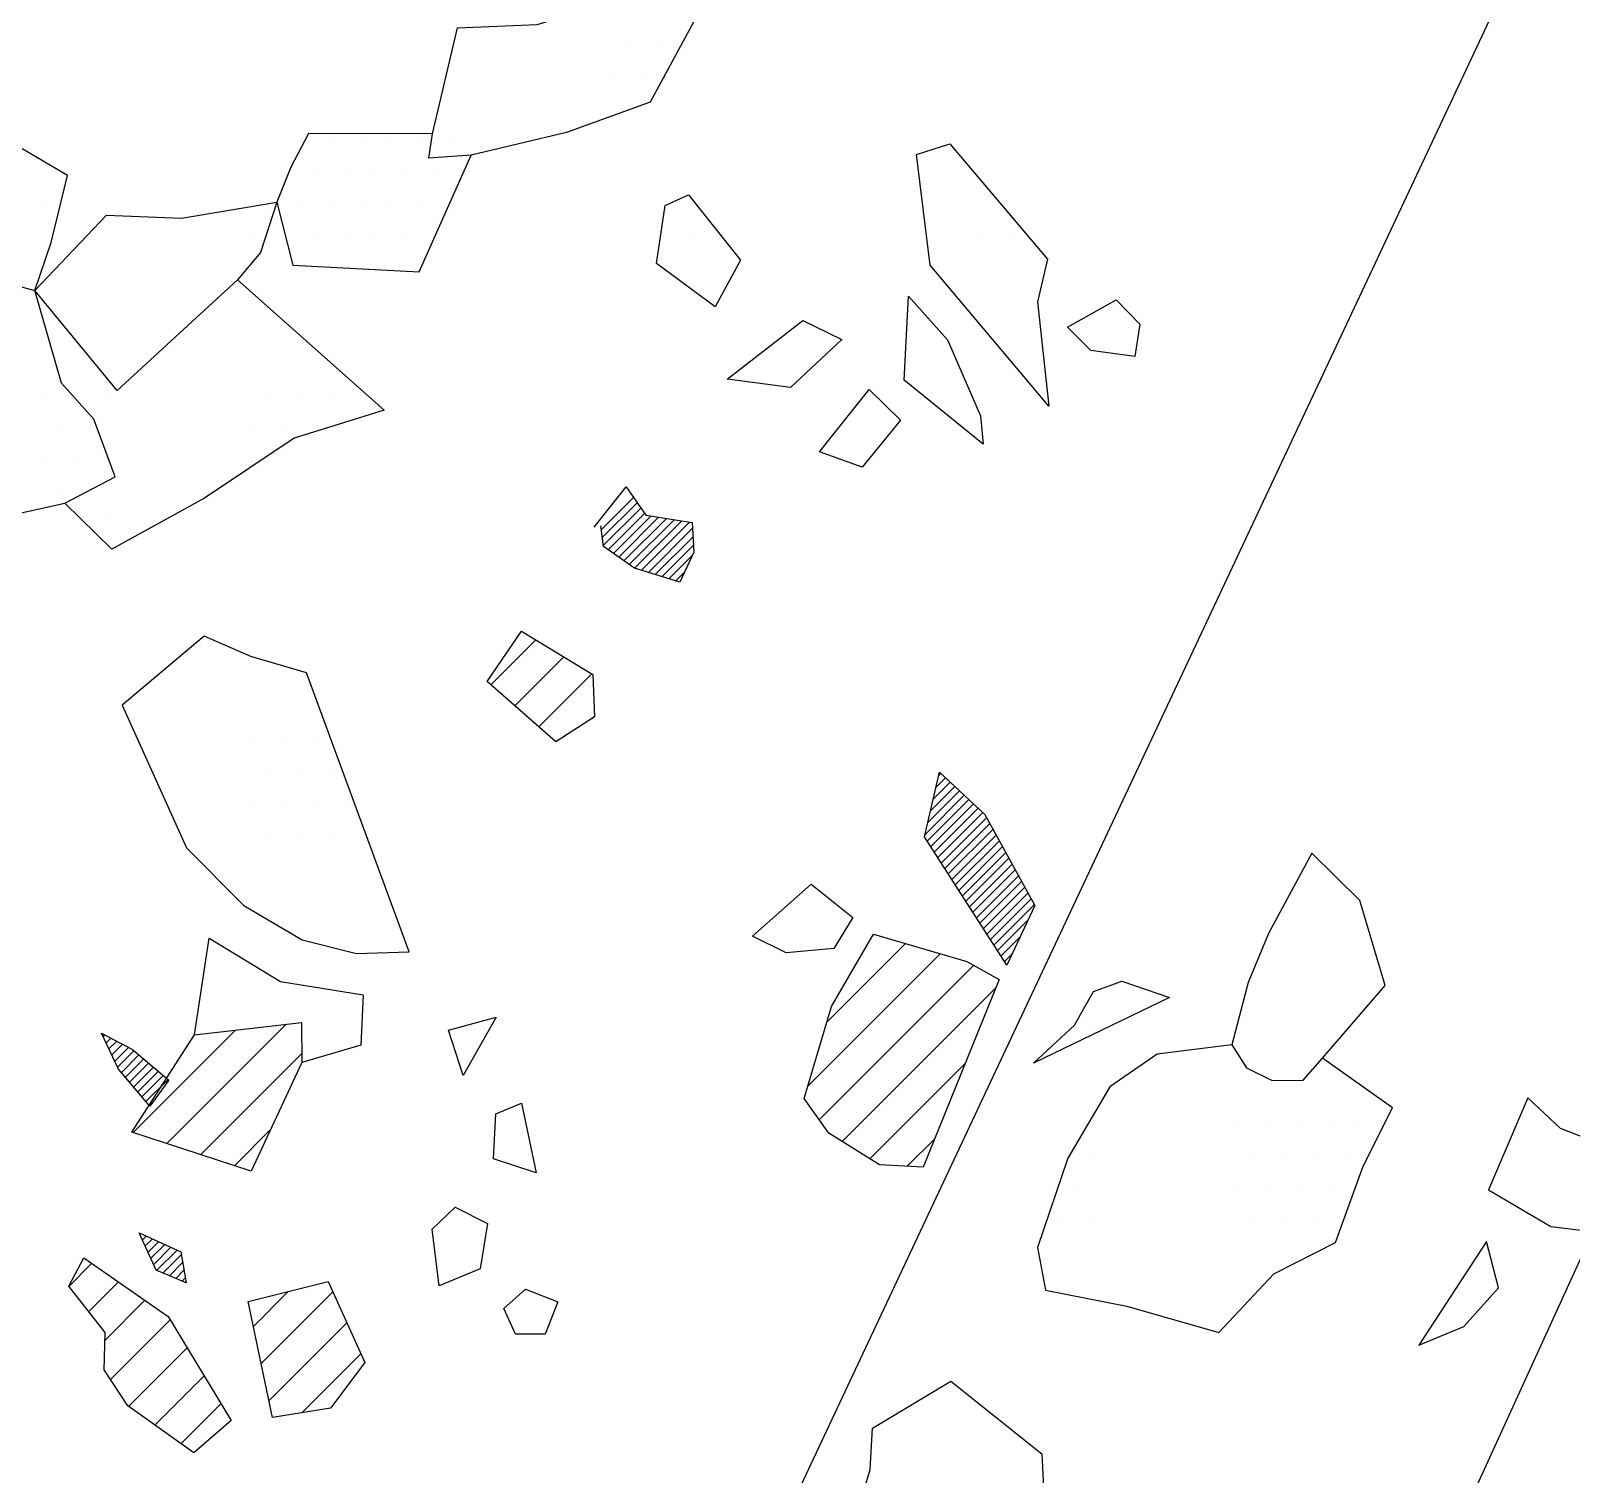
# Model space of a CAD drawing. Header units: metres. Extents: x -9.02 to -4.95, y -14.64 to -9.41.
# Drawn here: x -8.548 to -7.942, y -12.938 to -12.37 of the extents above; entities that cross this region are included whole.
import ezdxf

# ---------------------------------------------------------------- set-up
doc = ezdxf.new("R2010")
doc.units = ezdxf.units.M
doc.header["$LTSCALE"] = 25
doc.header["$MEASUREMENT"] = 0
doc.linetypes.add('STRICHPUNKTX2', pattern=[2, 1, -0.5, 0, -0.5])
doc.layers.get('0').update_dxf_attribs({"linetype": 'CONTINUOUS'})
for name, color, linetype in [('FEUER', 1, 'CONTINUOUS'), ('GRABUNGSGRENZE', 3, 'STRICHPUNKTX2'), ('KNOCHEN', 2, 'CONTINUOUS'), ('KNOCHENSCHRAFF', 2, 'CONTINUOUS'), ('STEINE', 4, 'CONTINUOUS'), ('STEINESCHRAFF', 4, 'CONTINUOUS')]:
    doc.layers.add(name, color=color, linetype=linetype)

# ---------------------------------------------------------------- blocks, each defined once
blk = doc.blocks.new('*X3')
at = {"color": 0}
for p, q in [((-832.377, -1256.641), (-831.106, -1255.371)), ((-832.335, -1256.953), (-830.962, -1255.579)), ((-832.294, -1257.265), (-830.817, -1255.788)), ((-832.105, -1257.43), (-830.672, -1255.997)), ((-831.897, -1257.575), (-830.422, -1256.1)), ((-831.688, -1257.72), (-830.117, -1256.149)), ((-831.48, -1257.865), (-829.812, -1256.197)), ((-831.271, -1258.01), (-829.507, -1256.246)), ((-831.063, -1258.156), (-829.201, -1256.294)), ((-830.792, -1258.238), (-828.896, -1256.342)), ((-830.521, -1258.321), (-828.779, -1256.579)), ((-830.251, -1258.404), (-828.762, -1256.915)), ((-829.98, -1258.486), (-828.745, -1257.251)), ((-829.709, -1258.569), (-828.786, -1257.646)), ((-829.438, -1258.652), (-829.098, -1258.312)), ((-819.198, -1266.796), (-818.815, -1266.414)), ((-819.091, -1266.336), (-818.999, -1266.244)), ((-819.624, -1268.637), (-818.082, -1267.094)), ((-819.517, -1268.176), (-818.265, -1266.924)), ((-819.411, -1267.716), (-818.448, -1266.754)), ((-819.304, -1267.256), (-818.632, -1266.584)), ((-819.538, -1268.904), (-817.898, -1267.265)), ((-819.4, -1269.12), (-817.715, -1267.435)), ((-819.262, -1269.335), (-817.531, -1267.605)), ((-819.123, -1269.55), (-817.348, -1267.775)), ((-818.985, -1269.766), (-817.197, -1267.977)), ((-818.847, -1269.981), (-817.072, -1268.206)), ((-818.709, -1270.197), (-816.947, -1268.435)), ((-818.571, -1270.412), (-816.822, -1268.664)), ((-818.433, -1270.627), (-816.698, -1268.892)), ((-818.295, -1270.843), (-816.573, -1269.121)), ((-818.156, -1271.058), (-816.448, -1269.35)), ((-818.018, -1271.274), (-816.323, -1269.579)), ((-817.88, -1271.489), (-816.198, -1269.807)), ((-817.742, -1271.705), (-816.074, -1270.036)), ((-817.604, -1271.92), (-815.949, -1270.265)), ((-817.466, -1272.135), (-815.824, -1270.494)), ((-817.328, -1272.351), (-815.699, -1270.722)), ((-817.189, -1272.566), (-815.574, -1270.951)), ((-817.051, -1272.782), (-815.45, -1271.18)), ((-816.913, -1272.997), (-815.325, -1271.409)), ((-816.775, -1273.212), (-815.569, -1272.007)), ((-816.637, -1273.428), (-815.881, -1272.672)), ((-816.499, -1273.643), (-816.192, -1273.337)), ((-851.987, -1276.605), (-851.919, -1276.536)), ((-851.873, -1276.845), (-851.688, -1276.659)), ((-851.76, -1277.085), (-851.457, -1276.782)), ((-851.646, -1277.324), (-851.226, -1276.904)), ((-851.532, -1277.564), (-850.995, -1277.027)), ((-851.419, -1277.804), (-850.775, -1277.161)), ((-851.273, -1278.012), (-850.583, -1277.322)), ((-851.111, -1278.204), (-850.392, -1277.484)), ((-850.95, -1278.396), (-850.2, -1277.646)), ((-850.788, -1278.588), (-850.008, -1277.808)), ((-850.626, -1278.78), (-849.816, -1277.969)), ((-850.465, -1278.972), (-849.624, -1278.131)), ((-850.303, -1279.164), (-849.433, -1278.293)), ((-850.552, -1284.362), (-850.534, -1284.344)), ((-850.441, -1284.605), (-850.292, -1284.455)), ((-850.33, -1284.847), (-850.049, -1284.566)), ((-850.219, -1285.09), (-849.807, -1284.678)), ((-850.108, -1285.332), (-849.565, -1284.789)), ((-849.997, -1285.575), (-849.322, -1284.9)), ((-849.874, -1285.806), (-849.08, -1285.011)), ((-849.626, -1285.911), (-848.915, -1285.199)), ((-849.378, -1286.017), (-848.862, -1285.5)), ((-849.13, -1286.122), (-848.809, -1285.801)), ((-848.882, -1286.228), (-848.757, -1286.102))]:
    blk.add_line(p, q, dxfattribs=at)
blk = doc.blocks.new('*X5')
at = {"color": 0}
for p, q in [((-836.721, -1262.753), (-834.945, -1260.976)), ((-835.777, -1263.577), (-833.845, -1261.644)), ((-834.833, -1264.4), (-832.745, -1262.312)), ((-832.74, -1264.075), (-832.643, -1263.978)), ((-823.487, -1276.036), (-820.388, -1272.936)), ((-824.249, -1278.565), (-819.024, -1273.34)), ((-823.791, -1279.875), (-817.713, -1273.797)), ((-822.884, -1280.735), (-816.844, -1274.696)), ((-849.482, -1280.817), (-844.78, -1276.115)), ((-850.813, -1280.381), (-846.781, -1276.349)), ((-848.151, -1281.254), (-844.171, -1277.274)), ((-821.799, -1281.418), (-818.045, -1277.664)), ((-846.82, -1281.691), (-845.408, -1280.279)), ((-820.324, -1281.711), (-819.245, -1280.632)), ((-853.339, -1286.442), (-852.429, -1285.531)), ((-852.559, -1287.429), (-851.386, -1286.257)), ((-851.916, -1288.555), (-850.344, -1286.982)), ((-846.074, -1288.016), (-844.701, -1286.643)), ((-845.769, -1289.479), (-842.949, -1286.658)), ((-851.699, -1290.105), (-849.345, -1287.752)), ((-845.464, -1290.942), (-842.397, -1287.874)), ((-850.99, -1291.164), (-848.68, -1288.854)), ((-844.169, -1291.414), (-841.845, -1289.09)), ((-849.958, -1291.9), (-848.015, -1289.956)), ((-848.926, -1292.636), (-847.349, -1291.059))]:
    blk.add_line(p, q, dxfattribs=at)
blk = doc.blocks.new('*X10')
at = {"color": 0}
for p, q in [((-837.5, -1237.5), (-837.5, -1237.5)), ((-836.25, -1237.5), (-836.25, -1237.5)), ((-835, -1237.5), (-835, -1237.5)), ((-833.75, -1237.5), (-833.75, -1237.5)), ((-832.5, -1237.5), (-832.5, -1237.5)), ((-831.25, -1237.5), (-831.25, -1237.5)), ((-830, -1237.5), (-830, -1237.5)), ((-838.125, -1238.75), (-838.125, -1238.75)), ((-836.875, -1238.75), (-836.875, -1238.75)), ((-835.625, -1238.75), (-835.625, -1238.75)), ((-834.375, -1238.75), (-834.375, -1238.75)), ((-833.125, -1238.75), (-833.125, -1238.75)), ((-831.875, -1238.75), (-831.875, -1238.75)), ((-830.625, -1238.75), (-830.625, -1238.75)), ((-838.75, -1240), (-838.75, -1240)), ((-837.5, -1240), (-837.5, -1240)), ((-836.25, -1240), (-836.25, -1240)), ((-835, -1240), (-835, -1240)), ((-833.75, -1240), (-833.75, -1240)), ((-832.5, -1240), (-832.5, -1240)), ((-831.25, -1240), (-831.25, -1240)), ((-843.125, -1241.25), (-843.125, -1241.25)), ((-841.875, -1241.25), (-841.875, -1241.25)), ((-840.625, -1241.25), (-840.625, -1241.25)), ((-839.375, -1241.25), (-839.375, -1241.25)), ((-838.125, -1241.25), (-838.125, -1241.25)), ((-836.875, -1241.25), (-836.875, -1241.25)), ((-835.625, -1241.25), (-835.625, -1241.25)), ((-853.75, -1242.5), (-853.75, -1242.5)), ((-843.75, -1242.5), (-843.75, -1242.5)), ((-842.5, -1242.5), (-842.5, -1242.5)), ((-841.25, -1242.5), (-841.25, -1242.5)), ((-840, -1242.5), (-840, -1242.5)), ((-838.75, -1242.5), (-838.75, -1242.5)), ((-818.75, -1242.5), (-818.75, -1242.5)), ((-854.375, -1243.75), (-854.375, -1243.75)), ((-844.375, -1243.75), (-844.375, -1243.75)), ((-843.125, -1243.75), (-843.125, -1243.75)), ((-841.875, -1243.75), (-841.875, -1243.75)), ((-840.625, -1243.75), (-840.625, -1243.75)), ((-839.375, -1243.75), (-839.375, -1243.75)), ((-829.375, -1243.75), (-829.375, -1243.75)), ((-819.375, -1243.75), (-819.375, -1243.75)), ((-818.125, -1243.75), (-818.125, -1243.75)), ((-816.875, -1243.75), (-816.875, -1243.75)), ((-852.5, -1245), (-852.5, -1245)), ((-851.25, -1245), (-851.25, -1245)), ((-850, -1245), (-850, -1245)), ((-848.75, -1245), (-848.75, -1245)), ((-847.5, -1245), (-847.5, -1245)), ((-846.25, -1245), (-846.25, -1245)), ((-843.75, -1245), (-843.75, -1245)), ((-842.5, -1245), (-842.5, -1245)), ((-841.25, -1245), (-841.25, -1245)), ((-840, -1245), (-840, -1245)), ((-830, -1245), (-830, -1245)), ((-828.75, -1245), (-828.75, -1245)), ((-818.75, -1245), (-818.75, -1245)), ((-817.5, -1245), (-817.5, -1245)), ((-816.25, -1245), (-816.25, -1245)), ((-854.375, -1246.25), (-854.375, -1246.25)), ((-853.125, -1246.25), (-853.125, -1246.25)), ((-851.875, -1246.25), (-851.875, -1246.25)), ((-850.625, -1246.25), (-850.625, -1246.25)), ((-849.375, -1246.25), (-849.375, -1246.25)), ((-848.125, -1246.25), (-848.125, -1246.25)), ((-846.875, -1246.25), (-846.875, -1246.25)), ((-843.125, -1246.25), (-843.125, -1246.25)), ((-841.875, -1246.25), (-841.875, -1246.25)), ((-840.625, -1246.25), (-840.625, -1246.25)), ((-829.375, -1246.25), (-829.375, -1246.25)), ((-828.125, -1246.25), (-828.125, -1246.25)), ((-819.375, -1246.25), (-819.375, -1246.25)), ((-818.125, -1246.25), (-818.125, -1246.25)), ((-816.875, -1246.25), (-816.875, -1246.25)), ((-815.625, -1246.25), (-815.625, -1246.25)), ((-853.75, -1247.5), (-853.75, -1247.5)), ((-852.5, -1247.5), (-852.5, -1247.5)), ((-851.25, -1247.5), (-851.25, -1247.5)), ((-850, -1247.5), (-850, -1247.5)), ((-848.75, -1247.5), (-848.75, -1247.5)), ((-847.5, -1247.5), (-847.5, -1247.5)), ((-846.25, -1247.5), (-846.25, -1247.5)), ((-817.5, -1247.5), (-817.5, -1247.5)), ((-816.25, -1247.5), (-816.25, -1247.5)), ((-854.375, -1248.75), (-854.375, -1248.75)), ((-853.125, -1248.75), (-853.125, -1248.75)), ((-851.875, -1248.75), (-851.875, -1248.75)), ((-850.625, -1248.75), (-850.625, -1248.75)), ((-849.375, -1248.75), (-849.375, -1248.75)), ((-848.125, -1248.75), (-848.125, -1248.75)), ((-846.875, -1248.75), (-846.875, -1248.75)), ((-845.625, -1248.75), (-845.625, -1248.75)), ((-824.375, -1248.75), (-824.375, -1248.75)), ((-819.375, -1248.75), (-819.375, -1248.75)), ((-816.875, -1248.75), (-816.875, -1248.75)), ((-815.625, -1248.75), (-815.625, -1248.75)), ((-813.125, -1248.75), (-813.125, -1248.75)), ((-811.875, -1248.75), (-811.875, -1248.75)), ((-853.75, -1250), (-853.75, -1250)), ((-852.5, -1250), (-852.5, -1250)), ((-851.25, -1250), (-851.25, -1250)), ((-850, -1250), (-850, -1250)), ((-848.75, -1250), (-848.75, -1250)), ((-847.5, -1250), (-847.5, -1250)), ((-846.25, -1250), (-846.25, -1250)), ((-845, -1250), (-845, -1250)), ((-843.75, -1250), (-843.75, -1250)), ((-826.25, -1250), (-826.25, -1250)), ((-825, -1250), (-825, -1250)), ((-820, -1250), (-820, -1250)), ((-818.75, -1250), (-818.75, -1250)), ((-815, -1250), (-815, -1250)), ((-854.375, -1251.25), (-854.375, -1251.25)), ((-853.125, -1251.25), (-853.125, -1251.25)), ((-851.875, -1251.25), (-851.875, -1251.25)), ((-850.625, -1251.25), (-850.625, -1251.25)), ((-849.375, -1251.25), (-849.375, -1251.25)), ((-848.125, -1251.25), (-848.125, -1251.25)), ((-846.875, -1251.25), (-846.875, -1251.25)), ((-845.625, -1251.25), (-845.625, -1251.25)), ((-844.375, -1251.25), (-844.375, -1251.25)), ((-843.125, -1251.25), (-843.125, -1251.25)), ((-841.875, -1251.25), (-841.875, -1251.25)), ((-821.875, -1251.25), (-821.875, -1251.25)), ((-819.375, -1251.25), (-819.375, -1251.25)), ((-818.125, -1251.25), (-818.125, -1251.25)), ((-853.75, -1252.5), (-853.75, -1252.5)), ((-852.5, -1252.5), (-852.5, -1252.5)), ((-851.25, -1252.5), (-851.25, -1252.5)), ((-850, -1252.5), (-850, -1252.5)), ((-848.75, -1252.5), (-848.75, -1252.5)), ((-847.5, -1252.5), (-847.5, -1252.5)), ((-846.25, -1252.5), (-846.25, -1252.5)), ((-845, -1252.5), (-845, -1252.5)), ((-843.75, -1252.5), (-843.75, -1252.5)), ((-822.5, -1252.5), (-822.5, -1252.5)), ((-821.25, -1252.5), (-821.25, -1252.5)), ((-817.5, -1252.5), (-817.5, -1252.5)), ((-854.375, -1253.75), (-854.375, -1253.75)), ((-853.125, -1253.75), (-853.125, -1253.75)), ((-851.875, -1253.75), (-851.875, -1253.75)), ((-850.625, -1253.75), (-850.625, -1253.75)), ((-849.375, -1253.75), (-849.375, -1253.75)), ((-848.125, -1253.75), (-848.125, -1253.75)), ((-846.875, -1253.75), (-846.875, -1253.75)), ((-845.625, -1253.75), (-845.625, -1253.75)), ((-823.125, -1253.75), (-823.125, -1253.75)), ((-821.875, -1253.75), (-821.875, -1253.75)), ((-853.75, -1255), (-853.75, -1255)), ((-852.5, -1255), (-852.5, -1255)), ((-851.25, -1255), (-851.25, -1255)), ((-850, -1255), (-850, -1255)), ((-848.75, -1255), (-848.75, -1255)), ((-847.5, -1255), (-847.5, -1255)), ((-851.875, -1256.25), (-851.875, -1256.25)), ((-850.625, -1256.25), (-850.625, -1256.25)), ((-848.125, -1261.25), (-848.125, -1261.25)), ((-848.75, -1262.5), (-848.75, -1262.5)), ((-847.5, -1262.5), (-847.5, -1262.5)), ((-846.25, -1262.5), (-846.25, -1262.5)), ((-845, -1262.5), (-845, -1262.5)), ((-850.625, -1263.75), (-850.625, -1263.75)), ((-849.375, -1263.75), (-849.375, -1263.75)), ((-848.125, -1263.75), (-848.125, -1263.75)), ((-846.875, -1263.75), (-846.875, -1263.75)), ((-845.625, -1263.75), (-845.625, -1263.75)), ((-844.375, -1263.75), (-844.375, -1263.75)), ((-850, -1265), (-850, -1265)), ((-848.75, -1265), (-848.75, -1265)), ((-847.5, -1265), (-847.5, -1265)), ((-846.25, -1265), (-846.25, -1265)), ((-845, -1265), (-845, -1265)), ((-843.75, -1265), (-843.75, -1265)), ((-849.375, -1266.25), (-849.375, -1266.25)), ((-848.125, -1266.25), (-848.125, -1266.25)), ((-846.875, -1266.25), (-846.875, -1266.25)), ((-845.625, -1266.25), (-845.625, -1266.25)), ((-844.375, -1266.25), (-844.375, -1266.25)), ((-843.125, -1266.25), (-843.125, -1266.25)), ((-848.75, -1267.5), (-848.75, -1267.5)), ((-847.5, -1267.5), (-847.5, -1267.5)), ((-846.25, -1267.5), (-846.25, -1267.5)), ((-845, -1267.5), (-845, -1267.5)), ((-843.75, -1267.5), (-843.75, -1267.5)), ((-842.5, -1267.5), (-842.5, -1267.5)), ((-848.125, -1268.75), (-848.125, -1268.75)), ((-846.875, -1268.75), (-846.875, -1268.75)), ((-845.625, -1268.75), (-845.625, -1268.75)), ((-844.375, -1268.75), (-844.375, -1268.75)), ((-843.125, -1268.75), (-843.125, -1268.75)), ((-841.875, -1268.75), (-841.875, -1268.75)), ((-847.5, -1270), (-847.5, -1270)), ((-846.25, -1270), (-846.25, -1270)), ((-845, -1270), (-845, -1270)), ((-843.75, -1270), (-843.75, -1270)), ((-842.5, -1270), (-842.5, -1270)), ((-841.25, -1270), (-841.25, -1270)), ((-845.625, -1271.25), (-845.625, -1271.25)), ((-844.375, -1271.25), (-844.375, -1271.25)), ((-843.125, -1271.25), (-843.125, -1271.25)), ((-841.875, -1271.25), (-841.875, -1271.25)), ((-804.375, -1271.25), (-804.375, -1271.25)), ((-803.125, -1271.25), (-803.125, -1271.25)), ((-843.75, -1272.5), (-843.75, -1272.5)), ((-842.5, -1272.5), (-842.5, -1272.5)), ((-841.25, -1272.5), (-841.25, -1272.5)), ((-805, -1272.5), (-805, -1272.5)), ((-803.75, -1272.5), (-803.75, -1272.5)), ((-802.5, -1272.5), (-802.5, -1272.5)), ((-805.625, -1273.75), (-805.625, -1273.75)), ((-804.375, -1273.75), (-804.375, -1273.75)), ((-803.125, -1273.75), (-803.125, -1273.75)), ((-801.875, -1273.75), (-801.875, -1273.75)), ((-812.5, -1275), (-812.5, -1275)), ((-811.25, -1275), (-811.25, -1275)), ((-806.25, -1275), (-806.25, -1275)), ((-805, -1275), (-805, -1275)), ((-803.75, -1275), (-803.75, -1275)), ((-802.5, -1275), (-802.5, -1275)), ((-813.125, -1276.25), (-813.125, -1276.25)), ((-806.875, -1276.25), (-806.875, -1276.25)), ((-805.625, -1276.25), (-805.625, -1276.25)), ((-804.375, -1276.25), (-804.375, -1276.25)), ((-803.125, -1276.25), (-803.125, -1276.25)), ((-810, -1277.5), (-810, -1277.5)), ((-808.75, -1277.5), (-808.75, -1277.5)), ((-807.5, -1277.5), (-807.5, -1277.5)), ((-806.25, -1277.5), (-806.25, -1277.5)), ((-805, -1277.5), (-805, -1277.5)), ((-811.875, -1278.75), (-811.875, -1278.75)), ((-810.625, -1278.75), (-810.625, -1278.75)), ((-809.375, -1278.75), (-809.375, -1278.75)), ((-808.125, -1278.75), (-808.125, -1278.75)), ((-806.875, -1278.75), (-806.875, -1278.75)), ((-805.625, -1278.75), (-805.625, -1278.75)), ((-804.375, -1278.75), (-804.375, -1278.75)), ((-803.125, -1278.75), (-803.125, -1278.75)), ((-812.5, -1280), (-812.5, -1280)), ((-811.25, -1280), (-811.25, -1280)), ((-810, -1280), (-810, -1280)), ((-808.75, -1280), (-808.75, -1280)), ((-807.5, -1280), (-807.5, -1280)), ((-806.25, -1280), (-806.25, -1280)), ((-805, -1280), (-805, -1280)), ((-803.75, -1280), (-803.75, -1280)), ((-802.5, -1280), (-802.5, -1280)), ((-813.125, -1281.25), (-813.125, -1281.25)), ((-811.875, -1281.25), (-811.875, -1281.25)), ((-810.625, -1281.25), (-810.625, -1281.25)), ((-809.375, -1281.25), (-809.375, -1281.25)), ((-808.125, -1281.25), (-808.125, -1281.25)), ((-806.875, -1281.25), (-806.875, -1281.25)), ((-805.625, -1281.25), (-805.625, -1281.25)), ((-804.375, -1281.25), (-804.375, -1281.25)), ((-803.125, -1281.25), (-803.125, -1281.25)), ((-813.75, -1282.5), (-813.75, -1282.5)), ((-812.5, -1282.5), (-812.5, -1282.5)), ((-811.25, -1282.5), (-811.25, -1282.5)), ((-810, -1282.5), (-810, -1282.5)), ((-808.75, -1282.5), (-808.75, -1282.5)), ((-807.5, -1282.5), (-807.5, -1282.5)), ((-806.25, -1282.5), (-806.25, -1282.5)), ((-805, -1282.5), (-805, -1282.5)), ((-803.75, -1282.5), (-803.75, -1282.5)), ((-814.375, -1283.75), (-814.375, -1283.75)), ((-813.125, -1283.75), (-813.125, -1283.75)), ((-811.875, -1283.75), (-811.875, -1283.75)), ((-810.625, -1283.75), (-810.625, -1283.75)), ((-809.375, -1283.75), (-809.375, -1283.75)), ((-808.125, -1283.75), (-808.125, -1283.75)), ((-806.875, -1283.75), (-806.875, -1283.75)), ((-805.625, -1283.75), (-805.625, -1283.75)), ((-804.375, -1283.75), (-804.375, -1283.75)), ((-803.125, -1283.75), (-803.125, -1283.75)), ((-815, -1285), (-815, -1285)), ((-813.75, -1285), (-813.75, -1285)), ((-812.5, -1285), (-812.5, -1285)), ((-811.25, -1285), (-811.25, -1285)), ((-810, -1285), (-810, -1285)), ((-808.75, -1285), (-808.75, -1285)), ((-807.5, -1285), (-807.5, -1285)), ((-806.25, -1285), (-806.25, -1285)), ((-805, -1285), (-805, -1285)), ((-814.375, -1286.25), (-814.375, -1286.25)), ((-813.125, -1286.25), (-813.125, -1286.25)), ((-811.875, -1286.25), (-811.875, -1286.25)), ((-810.625, -1286.25), (-810.625, -1286.25)), ((-809.375, -1286.25), (-809.375, -1286.25)), ((-808.125, -1286.25), (-808.125, -1286.25)), ((-806.875, -1286.25), (-806.875, -1286.25)), ((-810, -1287.5), (-810, -1287.5)), ((-808.75, -1287.5), (-808.75, -1287.5)), ((-807.5, -1287.5), (-807.5, -1287.5))]:
    blk.add_line(p, q, dxfattribs=at)

msp = doc.modelspace()

# ---------------------------------------------------------------- linework, layer by layer
at = {"layer": 'GRABUNGSGRENZE'}
for points in [[(-8.5245, -13.53754), (-7.03657, -10.37045)], [(-8.29805, -13.64141), (-6.85091, -10.47425)]]:
    msp.add_lwpolyline(points, dxfattribs=at)
at = {"layer": 'KNOCHEN'}
for points in [[(-8.32651, -12.56542), (-8.31393, -12.54957), (-8.30622, -12.56069), (-8.2879, -12.56359), (-8.2873, -12.57527), (-8.2928, -12.587), (-8.31063, -12.58156), (-8.32289, -12.57302), (-8.32397, -12.5649)], [(-8.16405, -12.7379), (-8.19646, -12.68735), (-8.19057, -12.66189), (-8.17265, -12.67852), (-8.15306, -12.71444), (-8.16405, -12.7379)], [(-8.50151, -12.79345), (-8.51382, -12.77882), (-8.52054, -12.76464), (-8.50829, -12.77115), (-8.49397, -12.78323), (-8.50151, -12.79345)], [(-8.48723, -12.86295), (-8.49896, -12.85797), (-8.50568, -12.84328), (-8.48936, -12.85078), (-8.48723, -12.86295)]]:
    msp.add_lwpolyline(points, dxfattribs=at)
at = {"layer": 'STEINE'}
for points in [[(-8.39025, -12.41045), (-8.38042, -12.3687), (-8.34893, -12.36743), (-8.32257, -12.3596), (-8.28145, -12.35521), (-8.30448, -12.39807), (-8.33741, -12.41002), (-8.37494, -12.41896)], [(-8.56189, -12.42402), (-8.57954, -12.37792), (-8.55723, -12.37114), (-8.55536, -12.41431), (-8.56189, -12.42402), (-8.59922, -12.45786), (-8.54677, -12.47217), (-8.54031, -12.45332), (-8.53392, -12.42685), (-8.55536, -12.41431)], [(-8.45152, -12.43736), (-8.44522, -12.46221), (-8.3954, -12.46486), (-8.37494, -12.41896), (-8.3917, -12.42011), (-8.39025, -12.41045), (-8.43903, -12.41033), (-8.44604, -12.4236), (-8.45152, -12.43736)], [(-8.14752, -12.51775), (-8.19421, -12.46223), (-8.19964, -12.41857), (-8.18646, -12.4144), (-8.14799, -12.45982), (-8.15192, -12.47662), (-8.14752, -12.51775)], [(-8.27893, -12.47866), (-8.30194, -12.46157), (-8.29856, -12.43868), (-8.28945, -12.43454), (-8.26892, -12.46029), (-8.27893, -12.47866)], [(-8.54677, -12.47217), (-8.51855, -12.44247), (-8.48907, -12.44376), (-8.45152, -12.43736), (-8.45797, -12.45723), (-8.46703, -12.46798), (-8.51444, -12.51155), (-8.54677, -12.47217)], [(-8.59922, -12.45786), (-8.62872, -12.45454), (-8.63097, -12.49012), (-8.64454, -12.50954), (-8.66836, -12.51634), (-8.69864, -12.5425), (-8.69956, -12.55521), (-8.62944, -12.55414), (-8.58822, -12.56194), (-8.56129, -12.56172), (-8.53492, -12.55592), (-8.51518, -12.5456), (-8.5235, -12.5228), (-8.53631, -12.50867), (-8.54677, -12.47217)], [(-8.46703, -12.46798), (-8.40919, -12.51934), (-8.44468, -12.5303), (-8.48005, -12.55395), (-8.51648, -12.57406), (-8.53492, -12.55592)], [(-8.17332, -12.53269), (-8.20451, -12.50753), (-8.20275, -12.47449), (-8.18737, -12.49164), (-8.17442, -12.52152), (-8.17332, -12.53269)], [(-8.14015, -12.48669), (-8.12093, -12.47587), (-8.1117, -12.48545), (-8.11363, -12.49817), (-8.13093, -12.49576), (-8.14015, -12.48669)], [(-8.27413, -12.50708), (-8.24434, -12.48397), (-8.22903, -12.49147), (-8.24921, -12.51043), (-8.27413, -12.50708)], [(-8.23782, -12.53575), (-8.2182, -12.5112), (-8.20591, -12.5233), (-8.22101, -12.54171), (-8.23782, -12.53575)], [(-8.39935, -12.73267), (-8.43987, -12.62274), (-8.46177, -12.61631), (-8.48013, -12.60832), (-8.51243, -12.63551), (-8.48708, -12.69171), (-8.46454, -12.7144), (-8.44156, -12.72793), (-8.42018, -12.73335), (-8.39935, -12.73267)], [(-8.3687, -12.62623), (-8.35514, -12.6063), (-8.32706, -12.62336), (-8.32642, -12.64012), (-8.34158, -12.64989), (-8.3687, -12.62623)], [(-8.07538, -12.7692), (-8.06972, -12.7783), (-8.05952, -12.7833), (-8.04732, -12.7832), (-8.03977, -12.7745), (-8.0151, -12.74585), (-8.02502, -12.71239), (-8.04397, -12.69374), (-8.061, -12.72539), (-8.06897, -12.74476), (-8.07538, -12.7692)], [(-8.26424, -12.72651), (-8.24103, -12.706), (-8.22466, -12.71908), (-8.23219, -12.73133), (-8.25098, -12.73301), (-8.26424, -12.72651)], [(-8.19694, -12.81743), (-8.21423, -12.81655), (-8.23415, -12.80401), (-8.24391, -12.79037), (-8.23302, -12.75421), (-8.21648, -12.72562), (-8.17981, -12.7365), (-8.16705, -12.74351), (-8.19694, -12.81743)], [(-8.48395, -12.76537), (-8.47816, -12.72721), (-8.45007, -12.74426), (-8.41751, -12.74959), (-8.41837, -12.76941), (-8.44169, -12.77621)], [(-8.15357, -12.77643), (-8.13743, -12.76157), (-8.12992, -12.7483), (-8.11877, -12.74414), (-8.09992, -12.7506), (-8.15357, -12.77643)], [(-8.50854, -12.80367), (-8.48395, -12.76537), (-8.44181, -12.76045), (-8.44169, -12.77621), (-8.46167, -12.81905), (-8.50854, -12.80367)], [(-8.37813, -12.78128), (-8.38386, -12.76355), (-8.3651, -12.75831), (-8.37813, -12.78128)], [(-8.12352, -12.78585), (-8.14006, -12.81393), (-8.15198, -12.84908), (-8.14879, -12.86583), (-8.11673, -12.87217), (-8.08057, -12.88255), (-8.0589, -12.85951), (-8.03461, -12.84712), (-8.02368, -12.81706), (-8.01217, -12.7941), (-8.03977, -12.7745)], [(-8.07538, -12.7692), (-8.10482, -12.77299), (-8.12352, -12.78585)], [(-8.34936, -12.81967), (-8.36618, -12.81422), (-8.3653, -12.79643), (-8.35517, -12.79228), (-8.34936, -12.81967)], [(-7.97431, -12.82631), (-7.94981, -12.84085), (-7.93353, -12.84276), (-7.91474, -12.84159), (-7.91182, -12.82531), (-7.91854, -12.81113), (-7.93178, -12.80768), (-7.94605, -12.80221), (-7.95885, -12.79011), (-7.97431, -12.82631)], [(-8.38763, -12.86419), (-8.39035, -12.84185), (-8.38127, -12.83314), (-8.36851, -12.83964), (-8.37142, -12.85745), (-8.38763, -12.86419)], [(-8.00177, -12.88751), (-7.98404, -12.88025), (-7.97045, -12.8649), (-7.97517, -12.84665), (-8.00177, -12.88751)], [(-8.48415, -12.93), (-8.51021, -12.91141), (-8.51947, -12.89726), (-8.51908, -12.88252), (-8.53346, -12.86434), (-8.52745, -12.85311), (-8.49424, -12.87622), (-8.46952, -12.91718), (-8.48415, -12.93)], [(-8.45327, -12.91603), (-8.46278, -12.87038), (-8.43134, -12.8625), (-8.41685, -12.8944), (-8.43043, -12.91229), (-8.45327, -12.91603)], [(-8.35749, -12.88325), (-8.36215, -12.87313), (-8.35357, -12.86544), (-8.34083, -12.87042), (-8.34581, -12.88316), (-8.35749, -12.88325)], [(-8.2339, -13.02454), (-8.23767, -12.99764), (-8.2343, -12.97474), (-8.22278, -12.95331), (-8.21784, -12.9365), (-8.21695, -12.92023), (-8.18611, -12.90169), (-8.15031, -12.93037), (-8.14848, -12.96796), (-8.19041, -12.99878), (-8.2339, -13.02454)]]:
    msp.add_lwpolyline(points, dxfattribs=at)

# ---------------------------------------------------------------- block references
at = {"layer": 'FEUER', "xscale": 0.01, "yscale": 0.01, "zscale": 0.01}
msp.add_blockref('*X5', (0, 0), dxfattribs=at)
at = {"layer": 'KNOCHENSCHRAFF', "xscale": 0.01, "yscale": 0.01, "zscale": 0.01}
msp.add_blockref('*X3', (0, 0), dxfattribs=at)
at = {"layer": 'STEINESCHRAFF', "xscale": 0.01, "yscale": 0.01, "zscale": 0.01}
msp.add_blockref('*X10', (0, 0), dxfattribs=at)

doc.saveas('drawing.dxf')
